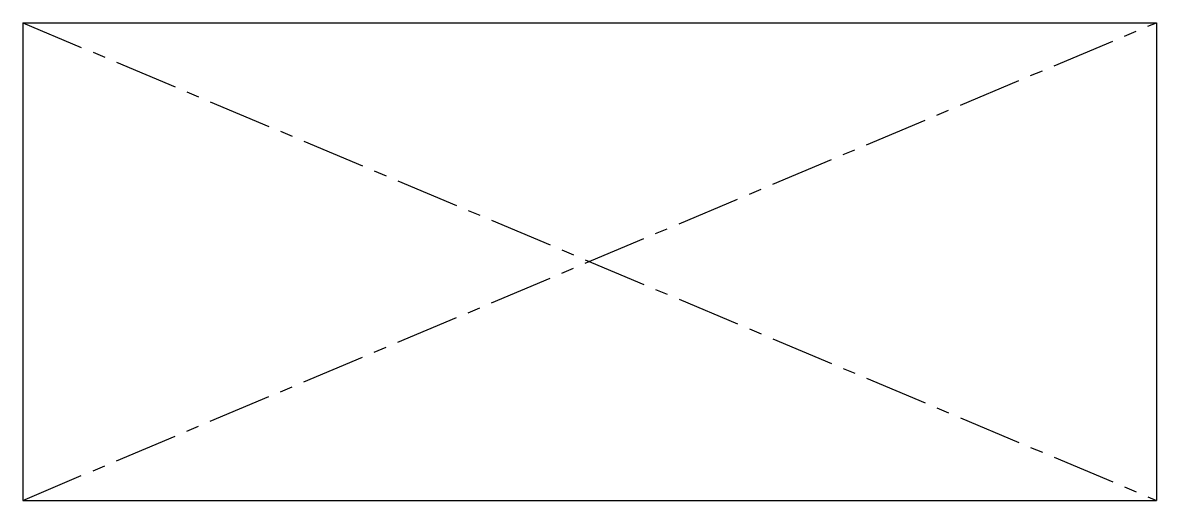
# Model space of a CAD drawing. Header units: millimetres. Extents: x -71 to 155, y -59 to 36.
import ezdxf

# ---------------------------------------------------------------- set-up
doc = ezdxf.new("R2010")
doc.units = ezdxf.units.MM
doc.header["$PDSIZE"] = -1
doc.linetypes.add('CENTERX2', pattern=[20.32, 12.7, -2.54, 2.54, -2.54])

msp = doc.modelspace()

# ---------------------------------------------------------------- linework, layer by layer
at = {"color": 7, "linetype": 'Continuous'}
for p, q in [((-71.21, 35.99), (155.19, 35.99)), ((-71.21, 35.99), (-71.21, -59.41)), ((155.19, 35.99), (155.19, -59.41)), ((-71.21, -59.41), (155.19, -59.41))]:
    msp.add_line(p, q, dxfattribs=at)
at = {"color": 7, "linetype": 'CENTERX2'}
for p, q in [((-71.21, 35.99), (155.19, -59.41)), ((-71.21, -59.41), (155.19, 35.99))]:
    msp.add_line(p, q, dxfattribs=at)
at = {"color": 7, "linetype": 'Continuous'}
msp.add_point((41.99, -11.71), dxfattribs=at)

doc.saveas('drawing.dxf')
